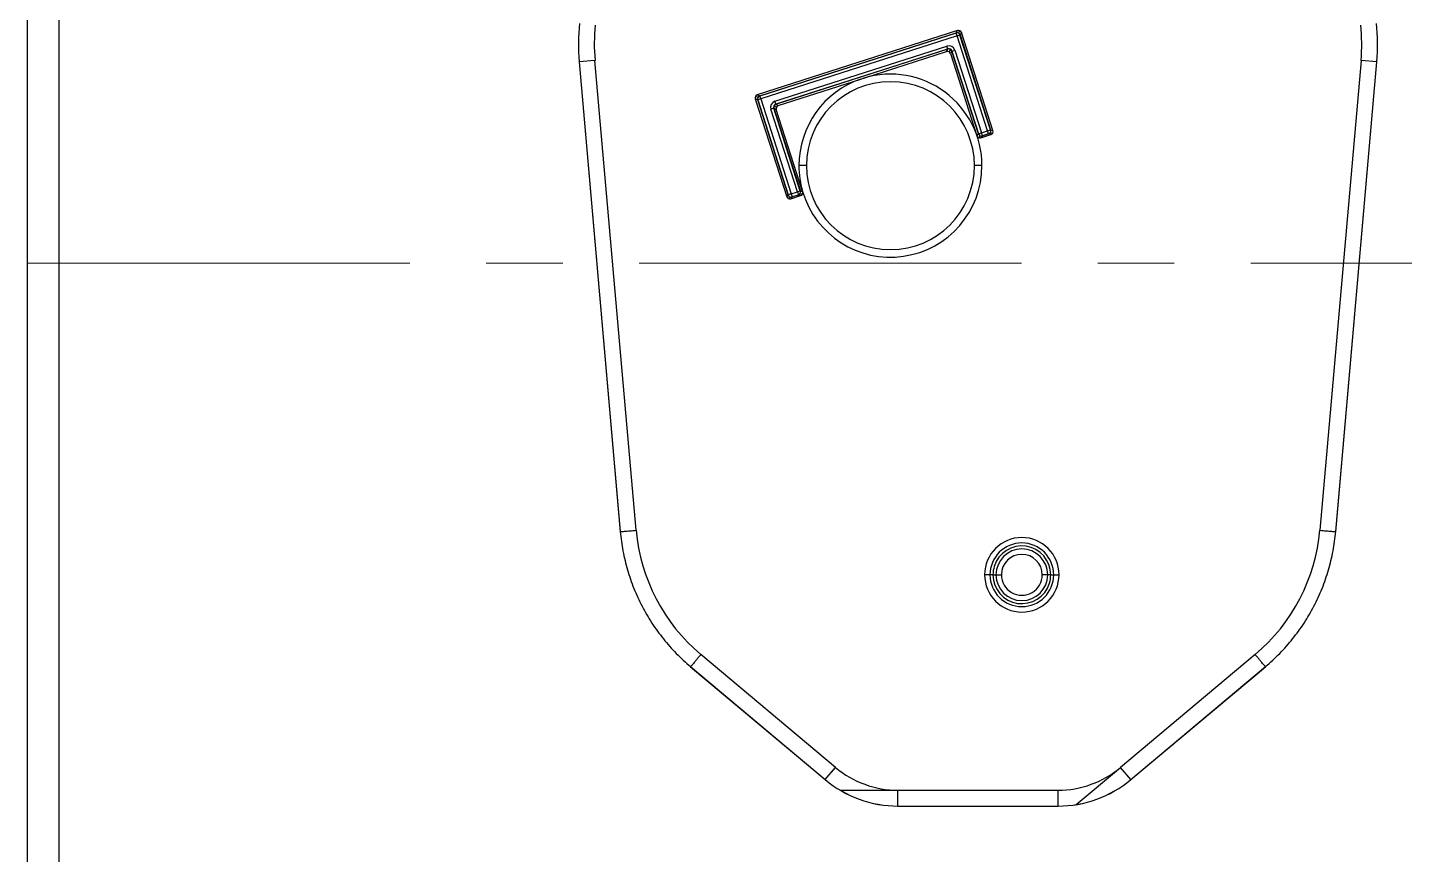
# Model space of a CAD drawing. Header units: millimetres. Extents: x 2549 to 2981, y 2071 to 2377.
# Drawn here: x 2648.8 to 2735.7, y 2191.5 to 2243.8 of the extents above; entities that cross this region are included whole.
import ezdxf
from ezdxf.lldxf.tags import DXFTag

# ---------------------------------------------------------------- set-up
doc = ezdxf.new("R2010")
doc.units = ezdxf.units.MM
doc.linetypes.add('CENTER', pattern=[50.8, 31.75, -6.35, 6.35, -6.35])
doc.layers.add('10', color=7, linetype='Continuous', true_color=0xffffff)
doc.layers.add('insert', color=85, linetype='Continuous', lineweight=20)
tags = doc.linetypes.add('DASHED', pattern=[25.72, 12.86, -12.86]).pattern_tags.tags
tags[6:7] = [DXFTag(74, 4), DXFTag(75, 0), DXFTag(340, '0'), DXFTag(46, 0.0), DXFTag(50, 0.0), DXFTag(44, 0.0), DXFTag(45, 0.0)]
tags[4:5] = [DXFTag(74, 4), DXFTag(75, 0), DXFTag(340, '0'), DXFTag(46, 0.0), DXFTag(50, 0.0), DXFTag(44, 0.0), DXFTag(45, 0.0)]

msp = doc.modelspace()

# ---------------------------------------------------------------- linework, layer by layer
at = {"layer": '10', "color": 8, "linetype": 'DASHED'}
for p, q in [((2650.793, 2151.871), (2650.793, 2305.871)), ((2683.614, 2241.596), (2686.213, 2211.923)), ((2731.373, 2211.923), (2733.972, 2241.596)), ((2690.649, 2203.401), (2699.154, 2196.265)), ((2718.432, 2196.265), (2726.937, 2203.401)), ((2699.154, 2196.265), (2699.154, 2196.266)), ((2718.432, 2196.265), (2718.431, 2196.266)), ((2703.738, 2194.596), (2703.738, 2194.598)), ((2703.738, 2194.596), (2713.848, 2194.596)), ((2713.848, 2194.596), (2713.848, 2194.598))]:
    msp.add_line(p, q, dxfattribs=at)
at = {"layer": '10', "color": 7, "linetype": 'Continuous'}
for p, q in [((2648.793, 2159.783), (2648.793, 2297.958)), ((2707.492, 2243.572), (2694.861, 2239.516)), ((2707.413, 2243.419), (2707.492, 2243.572)), ((2707.566, 2243.406), (2707.645, 2243.559)), ((2707.745, 2243.442), (2707.666, 2243.289)), ((2709.732, 2237.252), (2707.745, 2243.442)), ((2695.014, 2239.438), (2707.413, 2243.419)), ((2707.416, 2243.409), (2695.017, 2239.428)), ((2707.475, 2243.228), (2695.075, 2239.247)), ((2695.973, 2239.104), (2706.827, 2242.589)), ((2706.889, 2242.398), (2706.827, 2242.589)), ((2707.475, 2243.228), (2707.413, 2243.419)), ((2707.475, 2243.228), (2707.666, 2243.289)), ((2709.4, 2237.23), (2707.475, 2243.228)), ((2709.582, 2237.289), (2707.656, 2243.286)), ((2707.666, 2243.289), (2709.591, 2237.292)), ((2696.032, 2238.922), (2706.886, 2242.407)), ((2706.889, 2242.398), (2696.035, 2238.913)), ((2701.596, 2240.571), (2706.81, 2242.245)), ((2706.81, 2242.245), (2706.889, 2242.398)), ((2707.042, 2242.385), (2706.963, 2242.232)), ((2707.141, 2242.268), (2707.062, 2242.115)), ((2707.062, 2242.115), (2708.727, 2236.929)), ((2707.141, 2242.268), (2707.332, 2242.329)), ((2708.818, 2237.043), (2707.141, 2242.268)), ((2707.151, 2242.271), (2708.828, 2237.046)), ((2707.332, 2242.329), (2709.01, 2237.105)), ((2684.615, 2241.684), (2683.614, 2241.596)), ((2683.615, 2241.596), (2686.214, 2211.926)), ((2687.214, 2212.013), (2684.615, 2241.684)), ((2732.971, 2241.684), (2730.372, 2212.013)), ((2731.372, 2211.926), (2733.971, 2241.596)), ((2733.972, 2241.596), (2732.971, 2241.684)), ((2696.188, 2238.834), (2701.404, 2240.509)), ((2694.884, 2239.185), (2694.731, 2239.264)), ((2694.731, 2239.264), (2696.718, 2233.073)), ((2694.897, 2239.338), (2694.743, 2239.417)), ((2694.861, 2239.516), (2695.014, 2239.438)), ((2695.075, 2239.247), (2694.884, 2239.185)), ((2696.809, 2233.188), (2694.884, 2239.185)), ((2694.893, 2239.188), (2696.819, 2233.191)), ((2695.075, 2239.247), (2695.014, 2239.438)), ((2695.075, 2239.247), (2697.001, 2233.249)), ((2696.035, 2238.913), (2695.973, 2239.104)), ((2695.905, 2238.66), (2695.714, 2238.599)), ((2697.391, 2233.375), (2695.714, 2238.599)), ((2697.573, 2233.433), (2695.896, 2238.657)), ((2696.058, 2238.582), (2695.905, 2238.66)), ((2695.905, 2238.66), (2697.582, 2233.436)), ((2696.071, 2238.735), (2695.917, 2238.814)), ((2696.035, 2238.913), (2696.188, 2238.834)), ((2697.723, 2233.396), (2696.058, 2238.582)), ((2708.727, 2236.929), (2708.818, 2237.043)), ((2708.818, 2237.043), (2709.01, 2237.105)), ((2708.933, 2236.919), (2708.842, 2236.805)), ((2708.98, 2236.799), (2709.602, 2236.999)), ((2709.071, 2236.914), (2708.98, 2236.799)), ((2709.01, 2237.105), (2709.4, 2237.23)), ((2709.071, 2236.914), (2709.01, 2237.105)), ((2709.069, 2236.92), (2709.46, 2237.045)), ((2709.462, 2237.039), (2709.071, 2236.914)), ((2709.4, 2237.23), (2709.591, 2237.292)), ((2709.462, 2237.039), (2709.4, 2237.23)), ((2709.602, 2236.999), (2709.462, 2237.039)), ((2709.57, 2237.124), (2709.711, 2237.084)), ((2709.591, 2237.292), (2709.732, 2237.252)), ((2697.962, 2235.037), (2697.486, 2235.037)), ((2709.045, 2235.037), (2708.569, 2235.037)), ((2696.718, 2233.073), (2696.809, 2233.188)), ((2697.001, 2233.249), (2696.809, 2233.188)), ((2696.924, 2233.064), (2696.833, 2232.949)), ((2696.971, 2232.944), (2697.593, 2233.143)), ((2697.062, 2233.058), (2696.971, 2232.944)), ((2697.001, 2233.249), (2697.391, 2233.375)), ((2697.001, 2233.249), (2697.062, 2233.058)), ((2697.06, 2233.064), (2697.451, 2233.19)), ((2697.453, 2233.183), (2697.062, 2233.058)), ((2697.582, 2233.436), (2697.391, 2233.375)), ((2697.391, 2233.375), (2697.453, 2233.183)), ((2697.593, 2233.143), (2697.453, 2233.183)), ((2697.702, 2233.228), (2697.561, 2233.268)), ((2697.582, 2233.436), (2697.723, 2233.396)), ((2709.739, 2209.201), (2709.209, 2209.201)), ((2709.739, 2209.201), (2710.268, 2209.201)), ((2713.382, 2209.201), (2712.853, 2209.201)), ((2713.382, 2209.201), (2713.912, 2209.201)), ((2699.8, 2197.035), (2691.298, 2204.168)), ((2726.288, 2204.168), (2717.786, 2197.035)), ((2690.653, 2203.4), (2699.154, 2196.266)), ((2718.431, 2196.266), (2726.933, 2203.4)), ((2699.154, 2196.266), (2699.8, 2197.035)), ((2714.99, 2194.688), (2717.786, 2197.035)), ((2718.431, 2196.266), (2717.786, 2197.035)), ((2700.087, 2195.601), (2703.738, 2195.601)), ((2703.738, 2195.601), (2713.848, 2195.601)), ((2703.738, 2194.598), (2703.738, 2195.601)), ((2713.848, 2194.598), (2713.848, 2195.601)), ((2703.738, 2194.598), (2713.848, 2194.598))]:
    msp.add_line(p, q, dxfattribs=at)
for centre, radius, start, end in [((2696.128, 2242.692, 0), 12.56, 173.93644, 185.00516), ((2696.128, 2242.692, 0), 11.557, 173.93644, 185.00516), ((2721.458, 2242.692, 0), 11.557, 354.99484, 6.06352), ((2721.458, 2242.692, 0), 12.56, 354.99484, 6.06352), ((2703.265, 2235.037), 5.78, 108.78784, 180), ((2703.265, 2235.037), 5.303, 0, 180), ((2703.265, 2235.037), 5.78, 0, 106.79083), ((2703.265, 2235.037), 5.78, 180, 196.49468), ((2703.265, 2235.037), 5.78, 196.49706, 0), ((2703.265, 2235.037), 5.303, 180, 0), ((2711.56, 2209.201), 2.351, 0, 180), ((2711.56, 2209.201), 2.01, 0, 180), ((2711.56, 2209.201), 1.822, 0, 163.19282), ((2711.56, 2209.201), 1.633, 0, 180), ((2711.56, 2209.201), 1.292, 0, 179.93594), ((2711.56, 2209.201), 1.822, 163.19282, 180), ((2711.56, 2209.201), 2.351, 180, 0), ((2711.56, 2209.201), 2.01, 180, 0), ((2711.56, 2209.201), 1.822, 180, 343.19282), ((2711.56, 2209.201), 1.633, 180, 0), ((2711.56, 2209.201), 1.292, 179.93594, 0), ((2711.56, 2209.201), 1.822, 343.19282, 0), ((2703.738, 2201.728), 6.127, 230, 270), ((2713.848, 2201.728), 6.127, 270, 310), ((2703.738, 2201.728), 7.13, 230, 270), ((2713.848, 2201.728), 7.13, 270, 310)]:
    msp.add_arc(centre, radius, start, end, dxfattribs=at)
at = {"layer": '10', "color": 8, "linetype": 'DASHED'}
for centre, start, end in [((2703.738, 2201.728), 230, 270), ((2713.848, 2201.728), 270, 310)]:
    msp.add_arc(centre, 7.132, start, end, dxfattribs=at)
at = {"layer": '10', "color": 7, "linetype": 'Continuous'}
for centre, major_axis, ratio, start_param, end_param in [((2707.475, 2243.228), (0.179, -0.092), 0.997265, 0.786768, 2.354825), ((2707.553, 2243.38), (0.092, 0.179), 0.997265, 5.499157, 7.067214), ((2706.949, 2242.205), (0.184, 0.359), 0.997265, 5.499157, 7.067214), ((2706.871, 2242.053), (0.092, 0.179), 0.997265, 5.499157, 7.067214), ((2706.956, 2242.218), (0.092, 0.179), 0.997265, 5.449543, 7.116828), ((2706.949, 2242.205), (0.093, 0.18), 0.991846, 5.499157, 7.067214), ((2694.923, 2239.325), (-0.179, 0.092), 0.997265, 5.499157, 7.067214), ((2695.075, 2239.247), (0.092, 0.179), 0.997265, 0.786768, 2.354825), ((2696.098, 2238.721), (-0.359, 0.184), 0.997265, 5.499157, 7.067214), ((2696.098, 2238.721), (-0.18, 0.093), 0.991846, 5.499157, 7.067214), ((2696.084, 2238.728), (-0.179, 0.092), 0.997265, 5.449543, 7.116828), ((2696.25, 2238.643), (-0.179, 0.092), 0.997265, 5.499157, 7.067214), ((2708.919, 2236.991), (-0.125, -0.158), 0.998023, 5.69633, 7.265314), ((2709.01, 2237.105), (-0.157, 0.125), 0.998023, 0.983941, 2.552911), ((2709.4, 2237.23), (-0.055, -0.193), 0.998023, 0.588682, 2.157652), ((2709.54, 2237.19), (0.194, -0.055), 0.998023, 5.301056, 6.87004), ((2696.91, 2233.135), (-0.125, -0.158), 0.998023, 5.69633, 7.265314), ((2697.001, 2233.249), (-0.157, 0.125), 0.998023, 0.983941, 2.552911), ((2697.391, 2233.375), (-0.055, -0.193), 0.998023, 0.588682, 2.157652), ((2697.531, 2233.335), (0.194, -0.055), 0.998023, 5.301056, 6.870035), ((2698.726, 2213.021), (6.361, -9.648), 1, 4.216819, 5.002151), ((2718.86, 2213.021), (4.254, 10.745), 1, 4.216641, 5.001973)]:
    msp.add_ellipse(centre, major_axis=major_axis, ratio=ratio, start_param=start_param, end_param=end_param, dxfattribs=at)
msp.add_open_spline([(2701.404, 2240.509), (2701.468, 2240.529), (2701.532, 2240.55), (2701.596, 2240.571)], degree=3, dxfattribs=at)
for points in [[(2686.214, 2211.926), (2686.21, 2211.925), (2686.214, 2211.926), (2686.234, 2211.927), (2686.251, 2211.929), (2686.298, 2211.933), (2686.328, 2211.936), (2686.399, 2211.942), (2686.441, 2211.945), (2686.534, 2211.954), (2686.586, 2211.958), (2686.697, 2211.968), (2686.756, 2211.973), (2686.881, 2211.984), (2686.945, 2211.99), (2687.078, 2212.001), (2687.146, 2212.007), (2687.214, 2212.013)], [(2686.214, 2211.926), (2686.25, 2211.516), (2686.306, 2211.109), (2686.457, 2210.301), (2686.553, 2209.9), (2686.783, 2209.111), (2686.917, 2208.722), (2687.224, 2207.96), (2687.396, 2207.586), (2687.775, 2206.857), (2687.983, 2206.501), (2688.432, 2205.813), (2688.674, 2205.48), (2689.188, 2204.839), (2689.461, 2204.531), (2690.036, 2203.943), (2690.338, 2203.664), (2690.653, 2203.4)], [(2726.933, 2203.4), (2727.248, 2203.664), (2727.55, 2203.943), (2728.125, 2204.531), (2728.398, 2204.839), (2728.912, 2205.48), (2729.154, 2205.813), (2729.603, 2206.501), (2729.811, 2206.857), (2730.19, 2207.586), (2730.362, 2207.96), (2730.668, 2208.722), (2730.803, 2209.111), (2731.033, 2209.9), (2731.129, 2210.301), (2731.28, 2211.109), (2731.336, 2211.516), (2731.372, 2211.926)], [(2730.372, 2212.013), (2730.44, 2212.007), (2730.508, 2212.001), (2730.64, 2211.99), (2730.705, 2211.984), (2730.83, 2211.973), (2730.889, 2211.968), (2731, 2211.958), (2731.052, 2211.954), (2731.145, 2211.945), (2731.187, 2211.942), (2731.258, 2211.936), (2731.288, 2211.933), (2731.335, 2211.929), (2731.352, 2211.927), (2731.372, 2211.926), (2731.376, 2211.925), (2731.372, 2211.926)], [(2691.298, 2204.168), (2691.254, 2204.116), (2691.21, 2204.064), (2691.125, 2203.962), (2691.083, 2203.912), (2691.003, 2203.817), (2690.964, 2203.771), (2690.893, 2203.686), (2690.859, 2203.646), (2690.799, 2203.574), (2690.772, 2203.542), (2690.726, 2203.487), (2690.707, 2203.464), (2690.677, 2203.428), (2690.666, 2203.415), (2690.652, 2203.399), (2690.65, 2203.397), (2690.653, 2203.4)], [(2726.933, 2203.4), (2726.936, 2203.397), (2726.933, 2203.399), (2726.92, 2203.415), (2726.909, 2203.428), (2726.879, 2203.464), (2726.86, 2203.487), (2726.814, 2203.542), (2726.787, 2203.574), (2726.727, 2203.646), (2726.693, 2203.686), (2726.622, 2203.771), (2726.583, 2203.817), (2726.503, 2203.912), (2726.461, 2203.962), (2726.375, 2204.064), (2726.332, 2204.116), (2726.288, 2204.168)]]:
    msp.add_open_spline(points, degree=3, knots=[0, 0, 0, 0, 0.125, 0.125, 0.25, 0.25, 0.375, 0.375, 0.5, 0.5, 0.625, 0.625, 0.75, 0.75, 0.875, 0.875, 1, 1, 1, 1], dxfattribs=at)
at = {"layer": 'insert', "color": 1, "linetype": 'CENTER', "ltscale": 0.76}
msp.add_line((2648.793, 2228.871), (2848.793, 2228.871), dxfattribs=at)

doc.saveas('drawing.dxf')
